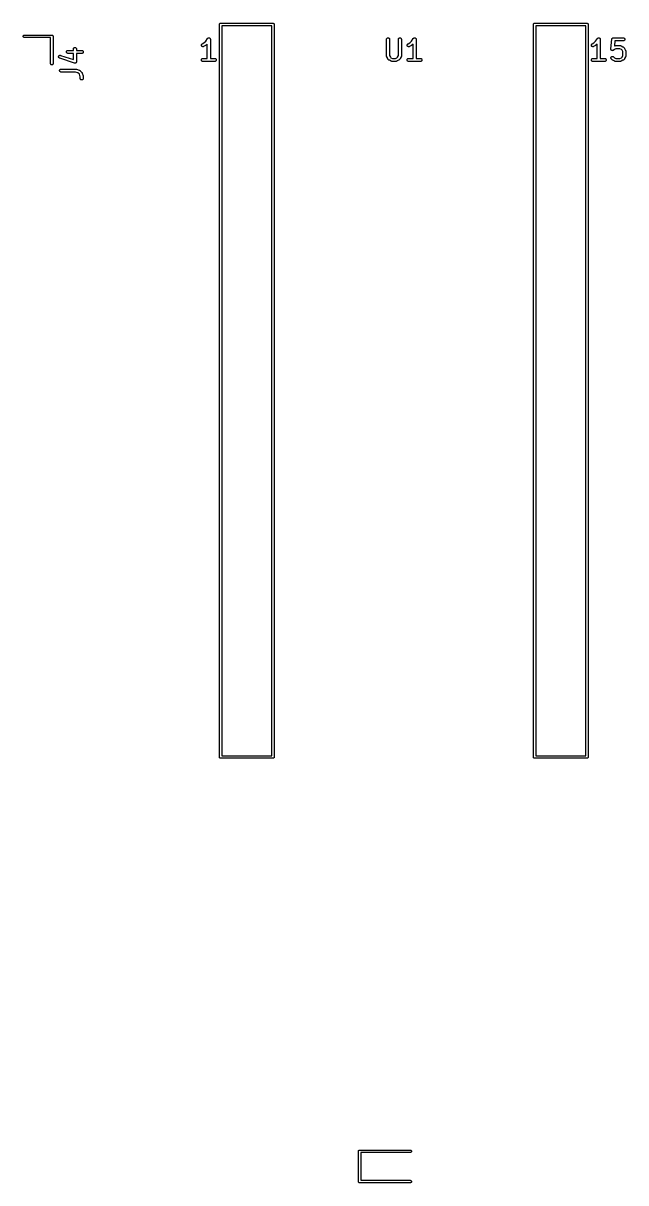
# Model space of a CAD drawing. Extents: x 38 to 147, y -94 to -35.
# Drawn here: x 117.4 to 146.7, y -91.2 to -34.9 of the extents above; entities that cross this region are included whole.
import ezdxf

# ---------------------------------------------------------------- set-up
doc = ezdxf.new("R2010")
doc.units = 0
doc.layers.add('BLACK', color=7, linetype='CONTINUOUS')

msp = doc.modelspace()

# ---------------------------------------------------------------- linework, layer by layer
at = {"layer": 'BLACK', "linetype": 'CONTINUOUS'}
for p, q in [((126.944, -34.9019), (126.95, -34.8915)), ((126.95, -34.8915), (126.957, -34.8824)), ((126.957, -34.8824), (126.967, -34.8749)), ((126.967, -34.8749), (126.977, -34.8693)), ((126.977, -34.8693), (126.988, -34.8659)), ((126.988, -34.8659), (126.997, -34.865)), ((126.997, -34.865), (127, -34.8647)), ((126.997, -34.865), (126.997, -34.865)), ((127, -34.8647), (127.003, -34.865)), ((127.003, -34.865), (129.537, -34.865)), ((129.537, -34.865), (129.54, -34.8647)), ((129.54, -34.8647), (129.543, -34.865)), ((129.543, -34.865), (129.543, -34.865)), ((129.543, -34.865), (129.552, -34.8659)), ((129.552, -34.8659), (129.563, -34.8693)), ((129.563, -34.8693), (129.573, -34.8749)), ((129.573, -34.8749), (129.583, -34.8824)), ((129.583, -34.8824), (129.59, -34.8915)), ((129.59, -34.8915), (129.596, -34.9019)), ((142.184, -34.9019), (142.19, -34.8915)), ((142.19, -34.8915), (142.197, -34.8824)), ((142.197, -34.8824), (142.207, -34.8749)), ((142.207, -34.8749), (142.217, -34.8693)), ((142.217, -34.8693), (142.228, -34.8659)), ((142.228, -34.8659), (142.237, -34.865)), ((142.237, -34.865), (142.24, -34.8647)), ((142.237, -34.865), (142.237, -34.865)), ((142.24, -34.8647), (142.243, -34.865)), ((142.243, -34.865), (144.777, -34.865)), ((144.777, -34.865), (144.78, -34.8647)), ((144.78, -34.8647), (144.783, -34.865)), ((144.783, -34.865), (144.783, -34.865)), ((144.783, -34.865), (144.792, -34.8659)), ((144.792, -34.8659), (144.803, -34.8693)), ((144.803, -34.8693), (144.813, -34.8749)), ((144.813, -34.8749), (144.823, -34.8824)), ((144.823, -34.8824), (144.83, -34.8915)), ((144.83, -34.8915), (144.836, -34.9019)), ((117.425, -35.4665), (117.432, -35.4574)), ((117.432, -35.4574), (117.442, -35.4499)), ((117.442, -35.4499), (117.452, -35.4443)), ((117.452, -35.4443), (117.463, -35.4409)), ((117.463, -35.4409), (117.472, -35.44)), ((117.472, -35.44), (118.802, -35.44)), ((118.802, -35.44), (118.805, -35.4397)), ((118.805, -35.4397), (118.808, -35.44)), ((118.808, -35.44), (118.808, -35.44)), ((118.808, -35.44), (118.817, -35.4409)), ((118.817, -35.4409), (118.828, -35.4443)), ((118.828, -35.4443), (118.838, -35.4499)), ((118.838, -35.4499), (118.848, -35.4574)), ((118.848, -35.4574), (118.855, -35.4665)), ((126.94, -34.925), (126.941, -34.9132)), ((126.94, -34.928), (126.94, -34.925)), ((126.94, -70.4821), (126.94, -34.928)), ((126.941, -34.9132), (126.944, -34.9019)), ((127.06, -34.985), (127.06, -70.425)), ((129.48, -34.985), (127.06, -34.985)), ((129.48, -70.425), (129.48, -34.985)), ((129.596, -34.9019), (129.599, -34.9132)), ((129.599, -34.9132), (129.6, -34.925)), ((129.6, -34.925), (129.6, -34.9279)), ((129.6, -34.9279), (129.6, -70.4821)), ((142.18, -34.925), (142.181, -34.9132)), ((142.18, -34.928), (142.18, -34.925)), ((142.18, -70.4821), (142.18, -34.928)), ((142.181, -34.9132), (142.184, -34.9019)), ((142.3, -34.985), (142.3, -70.425)), ((144.72, -34.985), (142.3, -34.985)), ((144.72, -70.425), (144.72, -34.985)), ((144.836, -34.9019), (144.839, -34.9132)), ((144.839, -34.9132), (144.84, -34.925)), ((144.84, -34.925), (144.84, -34.9279)), ((144.84, -34.9279), (144.84, -70.4821)), ((117.415, -35.5), (117.416, -35.4882)), ((117.416, -35.5118), (117.415, -35.5)), ((117.416, -35.4882), (117.419, -35.4769)), ((117.419, -35.5231), (117.416, -35.5118)), ((117.419, -35.4769), (117.425, -35.4665)), ((117.425, -35.5335), (117.419, -35.5231)), ((117.432, -35.5426), (117.425, -35.5335)), ((117.442, -35.5501), (117.432, -35.5426)), ((117.452, -35.5557), (117.442, -35.5501)), ((117.463, -35.5591), (117.452, -35.5557)), ((117.472, -35.56), (117.463, -35.5591)), ((118.745, -35.56), (117.472, -35.56)), ((118.745, -36.8329), (118.745, -35.56)), ((118.855, -35.4665), (118.861, -35.4769)), ((118.861, -35.4769), (118.864, -35.4882)), ((118.864, -35.4882), (118.865, -35.5)), ((118.865, -35.5), (118.865, -35.5029)), ((118.865, -35.5029), (118.865, -36.8329)), ((126.066, -35.9234), (126.07, -35.9091)), ((126.066, -35.938), (126.066, -35.9234)), ((126.068, -35.9525), (126.066, -35.938)), ((126.073, -35.9662), (126.068, -35.9525)), ((126.07, -35.9091), (126.076, -35.8958)), ((126.081, -35.9786), (126.073, -35.9662)), ((126.076, -35.8958), (126.084, -35.8839)), ((126.091, -35.9893), (126.081, -35.9786)), ((126.084, -35.8839), (126.095, -35.8738)), ((126.103, -35.9979), (126.091, -35.9893)), ((126.095, -35.8738), (126.107, -35.866)), ((126.116, -36.004), (126.103, -35.9979)), ((126.107, -35.866), (126.191, -35.8238)), ((126.13, -36.0074), (126.116, -36.004)), ((126.145, -36.008), (126.13, -36.0074)), ((126.159, -36.0057), (126.145, -36.008)), ((126.173, -36.0006), (126.159, -36.0057)), ((126.174, -36.0002), (126.173, -36.0006)), ((126.269, -35.9526), (126.174, -36.0002)), ((126.191, -35.8238), (126.273, -35.7425)), ((126.273, -35.9503), (126.269, -35.9526)), ((126.273, -35.7425), (126.364, -35.6058)), ((126.277, -35.9484), (126.273, -35.9503)), ((126.279, -35.9464), (126.277, -35.9484)), ((126.282, -35.9448), (126.279, -35.9464)), ((126.285, -35.9419), (126.282, -35.9448)), ((126.288, -35.9392), (126.285, -35.9419)), ((126.289, -35.9385), (126.288, -35.9392)), ((126.351, -35.8761), (126.289, -35.9385)), ((126.351, -36.5724), (126.351, -35.8761)), ((126.364, -35.6049), (126.369, -35.5991)), ((126.364, -35.605), (126.364, -35.6049)), ((126.364, -35.6058), (126.364, -35.605)), ((126.364, -35.605), (126.364, -35.605)), ((126.364, -35.605), (126.364, -35.605)), ((126.369, -35.5991), (126.374, -35.5938)), ((126.374, -35.5937), (126.38, -35.589)), ((126.374, -35.5938), (126.374, -35.5937)), ((126.374, -35.5938), (126.374, -35.5938)), ((126.38, -35.589), (126.385, -35.5846)), ((126.385, -35.5846), (126.392, -35.581)), ((126.385, -35.5846), (126.385, -35.5846)), ((126.385, -35.5846), (126.385, -35.5846)), ((126.392, -35.581), (126.398, -35.5778)), ((126.398, -35.5778), (126.406, -35.5757)), ((126.398, -35.5778), (126.398, -35.5778)), ((126.398, -35.5778), (126.398, -35.5778)), ((126.406, -35.5757), (126.412, -35.5737)), ((126.412, -35.5737), (126.42, -35.573)), ((126.412, -35.5737), (126.412, -35.5737)), ((126.412, -35.5737), (126.412, -35.5737)), ((126.42, -35.573), (126.427, -35.5724)), ((126.427, -35.5724), (126.427, -35.5724)), ((126.427, -35.5724), (126.434, -35.5732)), ((126.427, -35.5724), (126.427, -35.5724)), ((126.434, -35.5732), (126.441, -35.5739)), ((126.441, -35.5739), (126.441, -35.5739)), ((126.441, -35.5739), (126.442, -35.5739)), ((126.442, -35.5739), (126.449, -35.5762)), ((126.449, -35.5762), (126.455, -35.5782)), ((126.455, -35.5782), (126.455, -35.5783)), ((126.455, -35.5783), (126.455, -35.5783)), ((126.455, -35.5783), (126.462, -35.5818)), ((126.462, -35.5818), (126.468, -35.5852)), ((126.468, -35.5852), (126.468, -35.5852)), ((126.468, -35.5852), (126.468, -35.5853)), ((126.468, -35.5853), (126.474, -35.5899)), ((126.474, -35.5899), (126.48, -35.5945)), ((126.48, -35.5945), (126.48, -35.5946)), ((126.48, -35.5946), (126.48, -35.5946)), ((126.48, -35.5946), (126.484, -35.6006)), ((126.484, -35.6006), (126.489, -35.6059)), ((126.489, -35.6059), (126.489, -35.6059)), ((126.489, -35.6059), (126.489, -35.606)), ((126.489, -35.606), (126.493, -35.6129)), ((126.493, -35.6129), (126.496, -35.6188)), ((126.496, -35.6188), (126.496, -35.6189)), ((126.496, -35.6189), (126.496, -35.6189)), ((126.496, -35.6189), (126.498, -35.6261)), ((126.498, -35.6261), (126.5, -35.6328)), ((126.5, -35.6328), (126.5, -35.6329)), ((126.5, -35.6329), (126.5, -35.6329)), ((126.5, -35.6329), (126.501, -35.6402)), ((126.501, -35.6402), (126.501, -35.6474)), ((126.501, -35.6474), (126.501, -36.5724)), ((135.053, -35.6463), (135.055, -35.6318)), ((135.053, -35.6474), (135.053, -35.6463)), ((135.053, -36.4569), (135.053, -35.6474)), ((135.055, -35.6318), (135.059, -35.6178)), ((135.059, -35.6178), (135.066, -35.605)), ((135.066, -35.605), (135.076, -35.5938)), ((135.076, -35.5938), (135.087, -35.5846)), ((135.087, -35.5846), (135.1, -35.5778)), ((135.1, -35.5778), (135.114, -35.5737)), ((135.114, -35.5737), (135.129, -35.5724)), ((135.129, -35.5724), (135.143, -35.5739)), ((135.143, -35.5739), (135.157, -35.5782)), ((135.157, -35.5782), (135.17, -35.5852)), ((135.17, -35.5852), (135.181, -35.5945)), ((135.181, -35.5945), (135.191, -35.6059)), ((135.191, -35.6059), (135.197, -35.6188)), ((135.197, -35.6188), (135.202, -35.6328)), ((135.202, -35.6328), (135.203, -35.6474)), ((135.203, -35.6474), (135.203, -36.4392)), ((135.625, -35.6463), (135.626, -35.6318)), ((135.625, -35.6474), (135.625, -35.6463)), ((135.625, -36.4392), (135.625, -35.6474)), ((135.626, -35.6318), (135.631, -35.6178)), ((135.631, -35.6178), (135.638, -35.605)), ((135.638, -35.605), (135.647, -35.5938)), ((135.647, -35.5938), (135.658, -35.5846)), ((135.658, -35.5846), (135.671, -35.5778)), ((135.671, -35.5778), (135.685, -35.5737)), ((135.685, -35.5737), (135.7, -35.5724)), ((135.7, -35.5724), (135.715, -35.5739)), ((135.715, -35.5739), (135.729, -35.5782)), ((135.729, -35.5782), (135.741, -35.5852)), ((135.741, -35.5852), (135.753, -35.5945)), ((135.753, -35.5945), (135.762, -35.6059)), ((135.762, -35.6059), (135.769, -35.6188)), ((135.769, -35.6188), (135.773, -35.6328)), ((135.773, -35.6328), (135.775, -35.6474)), ((135.775, -35.6474), (135.775, -36.4569)), ((136.053, -35.938), (136.054, -35.9234)), ((136.056, -35.9525), (136.053, -35.938)), ((136.054, -35.9234), (136.057, -35.9091)), ((136.061, -35.9662), (136.056, -35.9525)), ((136.057, -35.9091), (136.063, -35.8958)), ((136.068, -35.9786), (136.061, -35.9662)), ((136.063, -35.8958), (136.072, -35.8839)), ((136.078, -35.9893), (136.068, -35.9786)), ((136.072, -35.8839), (136.082, -35.8738)), ((136.09, -35.9979), (136.078, -35.9893)), ((136.082, -35.8738), (136.095, -35.866)), ((136.104, -36.004), (136.09, -35.9979)), ((136.095, -35.866), (136.179, -35.8238)), ((136.118, -36.0074), (136.104, -36.004)), ((136.132, -36.008), (136.118, -36.0074)), ((136.147, -36.0057), (136.132, -36.008)), ((136.161, -36.0006), (136.147, -36.0057)), ((136.162, -36.0002), (136.161, -36.0006)), ((136.257, -35.9526), (136.162, -36.0002)), ((136.179, -35.8238), (136.26, -35.7425)), ((136.26, -35.9503), (136.257, -35.9526)), ((136.26, -35.7425), (136.351, -35.6058)), ((136.264, -35.9484), (136.26, -35.9503)), ((136.267, -35.9464), (136.264, -35.9484)), ((136.269, -35.9448), (136.267, -35.9464)), ((136.272, -35.9419), (136.269, -35.9448)), ((136.276, -35.9392), (136.272, -35.9419)), ((136.339, -35.8761), (136.276, -35.9385)), ((136.276, -35.9385), (136.276, -35.9392)), ((136.339, -36.5724), (136.339, -35.8761)), ((136.351, -35.6058), (136.352, -35.605)), ((136.352, -35.6049), (136.357, -35.5991)), ((136.352, -35.605), (136.352, -35.6049)), ((136.352, -35.605), (136.352, -35.605)), ((136.352, -35.605), (136.352, -35.605)), ((136.357, -35.5991), (136.361, -35.5938)), ((136.361, -35.5937), (136.367, -35.589)), ((136.361, -35.5938), (136.361, -35.5937)), ((136.361, -35.5938), (136.361, -35.5938)), ((136.367, -35.589), (136.373, -35.5846)), ((136.373, -35.5846), (136.38, -35.581)), ((136.373, -35.5846), (136.373, -35.5846)), ((136.373, -35.5846), (136.373, -35.5846)), ((136.38, -35.581), (136.386, -35.5778)), ((136.386, -35.5778), (136.393, -35.5757)), ((136.386, -35.5778), (136.386, -35.5778)), ((136.386, -35.5778), (136.386, -35.5778)), ((136.393, -35.5757), (136.4, -35.5737)), ((136.4, -35.5737), (136.407, -35.573)), ((136.4, -35.5737), (136.4, -35.5737)), ((136.4, -35.5737), (136.4, -35.5737)), ((136.407, -35.573), (136.414, -35.5724)), ((136.414, -35.5724), (136.414, -35.5724)), ((136.414, -35.5724), (136.422, -35.5732)), ((136.414, -35.5724), (136.414, -35.5724)), ((136.422, -35.5732), (136.429, -35.5739)), ((136.429, -35.5739), (136.429, -35.5739)), ((136.429, -35.5739), (136.429, -35.5739)), ((136.429, -35.5739), (136.436, -35.5762)), ((136.436, -35.5762), (136.443, -35.5782)), ((136.443, -35.5782), (136.443, -35.5783)), ((136.443, -35.5783), (136.443, -35.5783)), ((136.443, -35.5783), (136.45, -35.5818)), ((136.45, -35.5818), (136.456, -35.5852)), ((136.456, -35.5852), (136.456, -35.5852)), ((136.456, -35.5852), (136.456, -35.5853)), ((136.456, -35.5853), (136.461, -35.5899)), ((136.461, -35.5899), (136.467, -35.5945)), ((136.467, -35.5945), (136.467, -35.5946)), ((136.467, -35.5946), (136.467, -35.5946)), ((136.467, -35.5946), (136.472, -35.6006)), ((136.472, -35.6006), (136.476, -35.6059)), ((136.476, -35.6059), (136.476, -35.6059)), ((136.476, -35.6059), (136.476, -35.606)), ((136.476, -35.606), (136.48, -35.6129)), ((136.48, -35.6129), (136.483, -35.6188)), ((136.483, -35.6188), (136.483, -35.6189)), ((136.483, -35.6189), (136.483, -35.6189)), ((136.483, -35.6189), (136.485, -35.6261)), ((136.485, -35.6261), (136.487, -35.6328)), ((136.487, -35.6328), (136.487, -35.6329)), ((136.487, -35.6329), (136.487, -35.6329)), ((136.487, -35.6329), (136.488, -35.6402)), ((136.488, -35.6402), (136.489, -35.6474)), ((136.489, -35.6474), (136.489, -36.5724)), ((144.993, -35.938), (144.994, -35.9234)), ((144.996, -35.9525), (144.993, -35.938)), ((144.994, -35.9234), (144.997, -35.9091)), ((145.001, -35.9662), (144.996, -35.9525)), ((144.997, -35.9091), (145.003, -35.8958)), ((145.008, -35.9786), (145.001, -35.9662)), ((145.003, -35.8958), (145.011, -35.8839)), ((145.018, -35.9893), (145.008, -35.9786)), ((145.011, -35.8839), (145.022, -35.8738)), ((145.03, -35.9979), (145.018, -35.9893)), ((145.022, -35.8738), (145.034, -35.866)), ((145.044, -36.004), (145.03, -35.9979)), ((145.034, -35.866), (145.119, -35.8238)), ((145.058, -36.0074), (145.044, -36.004)), ((145.072, -36.008), (145.058, -36.0074)), ((145.087, -36.0057), (145.072, -36.008)), ((145.101, -36.0006), (145.087, -36.0057)), ((145.102, -36.0002), (145.101, -36.0006)), ((145.197, -35.9526), (145.102, -36.0002)), ((145.119, -35.8238), (145.2, -35.7425)), ((145.2, -35.9503), (145.197, -35.9526)), ((145.2, -35.7425), (145.291, -35.6058)), ((145.204, -35.9484), (145.2, -35.9503)), ((145.207, -35.9464), (145.204, -35.9484)), ((145.209, -35.9448), (145.207, -35.9464)), ((145.212, -35.9419), (145.209, -35.9448)), ((145.216, -35.9392), (145.212, -35.9419)), ((145.279, -35.8761), (145.216, -35.9385)), ((145.216, -35.9385), (145.216, -35.9392)), ((145.279, -36.5724), (145.279, -35.8761)), ((145.291, -35.6058), (145.292, -35.605)), ((145.292, -35.6049), (145.297, -35.5991)), ((145.292, -35.605), (145.292, -35.6049)), ((145.292, -35.605), (145.292, -35.605)), ((145.292, -35.605), (145.292, -35.605)), ((145.297, -35.5991), (145.301, -35.5938)), ((145.301, -35.5937), (145.307, -35.589)), ((145.301, -35.5938), (145.301, -35.5937)), ((145.301, -35.5938), (145.301, -35.5938)), ((145.307, -35.589), (145.313, -35.5846)), ((145.313, -35.5846), (145.32, -35.581)), ((145.313, -35.5846), (145.313, -35.5846)), ((145.313, -35.5846), (145.313, -35.5846)), ((145.32, -35.581), (145.326, -35.5778)), ((145.326, -35.5778), (145.333, -35.5757)), ((145.326, -35.5778), (145.326, -35.5778)), ((145.326, -35.5778), (145.326, -35.5778)), ((145.333, -35.5757), (145.34, -35.5737)), ((145.34, -35.5737), (145.347, -35.573)), ((145.34, -35.5737), (145.34, -35.5737)), ((145.34, -35.5737), (145.34, -35.5737)), ((145.347, -35.573), (145.354, -35.5724)), ((145.354, -35.5724), (145.354, -35.5724)), ((145.354, -35.5724), (145.362, -35.5732)), ((145.354, -35.5724), (145.354, -35.5724)), ((145.362, -35.5732), (145.369, -35.5739)), ((145.369, -35.5739), (145.369, -35.5739)), ((145.369, -35.5739), (145.369, -35.5739)), ((145.369, -35.5739), (145.376, -35.5762)), ((145.376, -35.5762), (145.383, -35.5782)), ((145.383, -35.5782), (145.383, -35.5783)), ((145.383, -35.5783), (145.383, -35.5783)), ((145.383, -35.5783), (145.389, -35.5818)), ((145.389, -35.5818), (145.396, -35.5852)), ((145.396, -35.5852), (145.396, -35.5852)), ((145.396, -35.5852), (145.396, -35.5853)), ((145.396, -35.5853), (145.401, -35.5899)), ((145.401, -35.5899), (145.407, -35.5945)), ((145.407, -35.5945), (145.407, -35.5946)), ((145.407, -35.5946), (145.407, -35.5946)), ((145.407, -35.5946), (145.412, -35.6006)), ((145.412, -35.6006), (145.416, -35.6059)), ((145.416, -35.6059), (145.416, -35.6059)), ((145.416, -35.6059), (145.416, -35.606)), ((145.416, -35.606), (145.42, -35.6129)), ((145.42, -35.6129), (145.423, -35.6188)), ((145.423, -35.6188), (145.423, -35.6189)), ((145.423, -35.6189), (145.423, -35.6189)), ((145.423, -35.6189), (145.425, -35.6261)), ((145.425, -35.6261), (145.427, -35.6328)), ((145.427, -35.6328), (145.427, -35.6329)), ((145.427, -35.6329), (145.427, -35.6329)), ((145.427, -35.6329), (145.428, -35.6402)), ((145.428, -35.6402), (145.429, -35.6474)), ((145.429, -35.6474), (145.429, -36.5724)), ((145.946, -36.1161), (145.993, -35.6399)), ((145.993, -35.6389), (145.994, -35.6356)), ((145.993, -35.6399), (145.993, -35.6389)), ((145.994, -35.6356), (145.995, -35.6323)), ((145.995, -35.6323), (145.996, -35.6285)), ((145.996, -35.6285), (145.997, -35.6246)), ((145.997, -35.6246), (145.998, -35.6215)), ((145.998, -35.6215), (145.999, -35.6183)), ((145.999, -35.6183), (146.001, -35.6148)), ((146.001, -35.6148), (146.002, -35.6111)), ((146.002, -35.6111), (146.004, -35.6084)), ((146.004, -35.6084), (146.006, -35.6054)), ((146.006, -35.6054), (146.008, -35.6024)), ((146.008, -35.6024), (146.011, -35.5991)), ((146.011, -35.5991), (146.013, -35.5967)), ((146.013, -35.5967), (146.015, -35.5942)), ((146.015, -35.5942), (146.018, -35.5916)), ((146.018, -35.5916), (146.021, -35.5888)), ((146.021, -35.5888), (146.024, -35.587)), ((146.024, -35.587), (146.026, -35.5849)), ((146.026, -35.5849), (146.03, -35.583)), ((146.03, -35.583), (146.033, -35.5808)), ((146.033, -35.5808), (146.036, -35.5796)), ((146.036, -35.5796), (146.039, -35.578)), ((146.039, -35.578), (146.043, -35.5769)), ((146.043, -35.5769), (146.047, -35.5754)), ((146.047, -35.5754), (146.05, -35.5748)), ((146.05, -35.5748), (146.053, -35.5738)), ((146.053, -35.5738), (146.057, -35.5734)), ((146.057, -35.5734), (146.061, -35.5727)), ((146.061, -35.5727), (146.065, -35.5727)), ((146.065, -35.5727), (146.068, -35.5724)), ((146.068, -35.5724), (146.544, -35.5724)), ((146.136, -35.7224), (146.111, -35.9706)), ((146.111, -35.9706), (146.13, -35.9613)), ((146.13, -35.9613), (146.131, -35.9608)), ((146.131, -35.9608), (146.133, -35.96)), ((146.133, -35.96), (146.135, -35.959)), ((146.135, -35.959), (146.14, -35.9575)), ((146.544, -35.7224), (146.136, -35.7224)), ((146.14, -35.9575), (146.144, -35.9557)), ((146.144, -35.9557), (146.147, -35.9554)), ((146.147, -35.9554), (146.149, -35.9548)), ((146.149, -35.9548), (146.154, -35.9543)), ((146.154, -35.9543), (146.159, -35.9535)), ((146.159, -35.9535), (146.161, -35.9535)), ((146.161, -35.9535), (146.163, -35.9533)), ((146.163, -35.9533), (146.401, -35.9533)), ((146.401, -35.9533), (146.402, -35.9533)), ((146.402, -35.9533), (146.405, -35.9536)), ((146.405, -35.9536), (146.407, -35.9535)), ((146.407, -35.9535), (146.412, -35.9544)), ((146.412, -35.9544), (146.417, -35.955)), ((146.417, -35.955), (146.419, -35.9556)), ((146.419, -35.9556), (146.421, -35.956)), ((146.421, -35.956), (146.426, -35.9579)), ((146.426, -35.9579), (146.431, -35.9594)), ((146.431, -35.9594), (146.433, -35.9605)), ((146.433, -35.9605), (146.435, -35.9613)), ((146.435, -35.9613), (146.53, -36.0089)), ((146.53, -36.0089), (146.531, -36.0093)), ((146.531, -36.0093), (146.535, -36.0116)), ((146.535, -36.0116), (146.538, -36.0136)), ((146.538, -36.0136), (146.541, -36.0156)), ((146.541, -36.0156), (146.543, -36.0173)), ((146.543, -36.0173), (146.546, -36.0202)), ((146.544, -35.5724), (146.545, -35.5724)), ((146.559, -35.721), (146.544, -35.7224)), ((146.545, -35.5724), (146.56, -35.574)), ((146.546, -36.0202), (146.55, -36.0229)), ((146.55, -36.0229), (146.597, -36.0705)), ((146.573, -35.7167), (146.559, -35.721)), ((146.56, -35.574), (146.574, -35.5784)), ((146.586, -35.7098), (146.573, -35.7167)), ((146.574, -35.5784), (146.587, -35.5855)), ((146.597, -35.7006), (146.586, -35.7098)), ((146.587, -35.5855), (146.598, -35.5949)), ((146.606, -35.6893), (146.597, -35.7006)), ((146.598, -35.5949), (146.607, -35.6063)), ((146.613, -35.6764), (146.606, -35.6893)), ((146.607, -35.6063), (146.614, -35.6193)), ((146.618, -35.6625), (146.613, -35.6764)), ((146.614, -35.6193), (146.618, -35.6333)), ((146.618, -35.6333), (146.619, -35.6479)), ((146.619, -35.6479), (146.618, -35.6625)), ((119.135, -36.4867), (119.139, -36.4725)), ((119.135, -36.5013), (119.135, -36.4867)), ((119.137, -36.5158), (119.135, -36.5013)), ((119.142, -36.5295), (119.137, -36.5158)), ((119.139, -36.4725), (119.145, -36.4591)), ((119.15, -36.542), (119.142, -36.5295)), ((119.145, -36.4591), (119.153, -36.4472)), ((119.16, -36.5527), (119.15, -36.542)), ((119.153, -36.4472), (119.164, -36.4372)), ((119.172, -36.5613), (119.16, -36.5527)), ((119.164, -36.4372), (119.176, -36.4295)), ((119.185, -36.5675), (119.172, -36.5613)), ((119.176, -36.4295), (119.19, -36.4243)), ((119.186, -36.5678), (119.185, -36.5675)), ((119.9, -36.8059), (119.186, -36.5678)), ((119.19, -36.4243), (119.205, -36.4218)), ((119.205, -36.4218), (119.219, -36.4223)), ((119.219, -36.4223), (119.233, -36.4255)), ((119.233, -36.4255), (119.849, -36.6307)), ((119.516, -36.258), (119.517, -36.2435)), ((119.517, -36.2726), (119.516, -36.258)), ((119.517, -36.2435), (119.522, -36.2295)), ((119.521, -36.2867), (119.517, -36.2726)), ((119.528, -36.2996), (119.521, -36.2867)), ((119.522, -36.2295), (119.529, -36.2166)), ((119.537, -36.311), (119.528, -36.2996)), ((119.529, -36.2166), (119.538, -36.2054)), ((119.548, -36.3205), (119.537, -36.311)), ((119.538, -36.2054), (119.549, -36.1961)), ((119.561, -36.3275), (119.548, -36.3205)), ((119.549, -36.1961), (119.562, -36.1892)), ((119.575, -36.3319), (119.561, -36.3275)), ((119.562, -36.1892), (119.576, -36.185)), ((119.59, -36.3336), (119.575, -36.3319)), ((119.576, -36.185), (119.591, -36.1836)), ((119.591, -36.3336), (119.59, -36.3336)), ((119.591, -36.1836), (119.849, -36.1836)), ((119.849, -36.3336), (119.591, -36.3336)), ((119.849, -36.1147), (119.851, -36.1001)), ((119.849, -36.1157), (119.849, -36.1147)), ((119.849, -36.1836), (119.849, -36.1157)), ((119.849, -36.6307), (119.849, -36.3336)), ((119.851, -36.1001), (119.855, -36.0862)), ((119.855, -36.0862), (119.862, -36.0733)), ((119.862, -36.0733), (119.872, -36.0621)), ((119.872, -36.0621), (119.883, -36.053)), ((119.883, -36.053), (119.896, -36.0462)), ((119.896, -36.0462), (119.91, -36.042)), ((119.91, -36.042), (119.925, -36.0407)), ((119.925, -36.0407), (119.939, -36.0422)), ((119.939, -36.0422), (119.953, -36.0466)), ((119.953, -36.0466), (119.966, -36.0535)), ((119.966, -36.0535), (119.977, -36.0629)), ((119.977, -36.0629), (119.987, -36.0742)), ((119.987, -36.0742), (119.993, -36.0871)), ((119.993, -36.0871), (119.998, -36.1011)), ((119.998, -36.1011), (119.999, -36.1157)), ((119.999, -36.1157), (119.999, -36.1836)), ((119.999, -36.1836), (120.257, -36.1836)), ((120.257, -36.3336), (119.999, -36.3336)), ((119.999, -36.3336), (119.999, -36.7348)), ((120.257, -36.1836), (120.258, -36.1836)), ((120.272, -36.3321), (120.257, -36.3336)), ((120.258, -36.1836), (120.273, -36.1852)), ((120.286, -36.3279), (120.272, -36.3321)), ((120.273, -36.1852), (120.287, -36.1896)), ((120.299, -36.321), (120.286, -36.3279)), ((120.287, -36.1896), (120.3, -36.1967)), ((120.31, -36.3118), (120.299, -36.321)), ((120.3, -36.1967), (120.311, -36.2061)), ((120.32, -36.3005), (120.31, -36.3118)), ((120.311, -36.2061), (120.32, -36.2175)), ((120.32, -36.2175), (120.327, -36.2305)), ((120.327, -36.2876), (120.32, -36.3005)), ((120.327, -36.2305), (120.331, -36.2445)), ((120.331, -36.2737), (120.327, -36.2876)), ((120.331, -36.2445), (120.332, -36.2591)), ((120.332, -36.2591), (120.331, -36.2737)), ((126.088, -36.5942), (126.099, -36.5849)), ((126.099, -36.5849), (126.112, -36.578)), ((126.112, -36.578), (126.126, -36.5738)), ((126.126, -36.5738), (126.141, -36.5724)), ((126.141, -36.5724), (126.351, -36.5724)), ((126.501, -36.5724), (126.712, -36.5724)), ((126.712, -36.5724), (126.713, -36.5724)), ((126.713, -36.5724), (126.728, -36.574)), ((126.728, -36.574), (126.742, -36.5784)), ((126.742, -36.5784), (126.754, -36.5855)), ((126.754, -36.5855), (126.766, -36.5949)), ((135.053, -36.4591), (135.053, -36.4569)), ((135.053, -36.4613), (135.053, -36.4591)), ((135.054, -36.4664), (135.053, -36.4613)), ((135.055, -36.4715), (135.054, -36.4664)), ((135.055, -36.4736), (135.055, -36.4715)), ((135.056, -36.4758), (135.055, -36.4736)), ((135.057, -36.4806), (135.056, -36.4758)), ((135.059, -36.4855), (135.057, -36.4806)), ((135.06, -36.4874), (135.059, -36.4855)), ((135.061, -36.4895), (135.06, -36.4874)), ((135.061, -36.4904), (135.061, -36.4895)), ((135.109, -36.5857), (135.061, -36.4904)), ((135.111, -36.5893), (135.109, -36.5857)), ((135.203, -36.4392), (135.237, -36.5077)), ((135.237, -36.5077), (135.268, -36.5381)), ((135.268, -36.5381), (135.336, -36.5724)), ((135.336, -36.5724), (135.491, -36.5724)), ((135.491, -36.5724), (135.56, -36.5381)), ((135.56, -36.5381), (135.59, -36.5077)), ((135.59, -36.5077), (135.625, -36.4392)), ((135.767, -36.4904), (135.719, -36.5857)), ((135.719, -36.5857), (135.719, -36.5866)), ((135.768, -36.4864), (135.767, -36.4884)), ((135.767, -36.4884), (135.767, -36.4904)), ((135.77, -36.4816), (135.768, -36.4864)), ((135.772, -36.4768), (135.77, -36.4816)), ((135.773, -36.4725), (135.772, -36.4746)), ((135.772, -36.4746), (135.772, -36.4768)), ((135.774, -36.4624), (135.773, -36.4674)), ((135.773, -36.4674), (135.773, -36.4725)), ((135.775, -36.458), (135.774, -36.4601)), ((135.774, -36.4601), (135.774, -36.4624)), ((135.775, -36.4569), (135.775, -36.458)), ((136.075, -36.5942), (136.087, -36.5849)), ((136.087, -36.5849), (136.1, -36.578)), ((136.1, -36.578), (136.114, -36.5738)), ((136.114, -36.5738), (136.128, -36.5724)), ((136.128, -36.5724), (136.339, -36.5724)), ((136.489, -36.5724), (136.7, -36.5724)), ((136.7, -36.5724), (136.701, -36.5724)), ((136.701, -36.5724), (136.715, -36.574)), ((136.715, -36.574), (136.729, -36.5784)), ((136.729, -36.5784), (136.742, -36.5855)), ((136.742, -36.5855), (136.753, -36.5949)), ((145.015, -36.5942), (145.026, -36.5849)), ((145.026, -36.5849), (145.039, -36.578)), ((145.039, -36.578), (145.053, -36.5738)), ((145.053, -36.5738), (145.068, -36.5724)), ((145.068, -36.5724), (145.279, -36.5724)), ((145.429, -36.5724), (145.639, -36.5724)), ((145.639, -36.5724), (145.64, -36.5724)), ((145.64, -36.5724), (145.655, -36.574)), ((145.655, -36.574), (145.669, -36.5784)), ((145.669, -36.5784), (145.682, -36.5855)), ((145.682, -36.5855), (145.693, -36.5949)), ((145.945, -36.1233), (145.946, -36.1197)), ((145.946, -36.127), (145.945, -36.1233)), ((145.945, -36.5514), (145.947, -36.5368)), ((145.947, -36.5659), (145.945, -36.5514)), ((145.946, -36.1197), (145.946, -36.1161)), ((145.946, -36.1307), (145.946, -36.127)), ((145.946, -36.1343), (145.946, -36.1307)), ((145.947, -36.1379), (145.946, -36.1343)), ((145.948, -36.1415), (145.947, -36.1379)), ((145.947, -36.5368), (145.951, -36.5228)), ((145.951, -36.58), (145.947, -36.5659)), ((145.949, -36.1451), (145.948, -36.1415)), ((145.95, -36.1484), (145.949, -36.1451)), ((145.951, -36.1519), (145.95, -36.1484)), ((145.953, -36.1552), (145.951, -36.1519)), ((145.951, -36.5228), (145.958, -36.51)), ((145.957, -36.593), (145.951, -36.58)), ((145.954, -36.1587), (145.953, -36.1552)), ((145.956, -36.1617), (145.954, -36.1587)), ((145.958, -36.1649), (145.956, -36.1617)), ((145.96, -36.1678), (145.958, -36.1649)), ((145.958, -36.51), (145.968, -36.4987)), ((145.962, -36.1709), (145.96, -36.1678)), ((145.965, -36.1734), (145.962, -36.1709)), ((145.967, -36.1762), (145.965, -36.1734)), ((145.97, -36.1786), (145.967, -36.1762)), ((145.968, -36.4987), (145.979, -36.4895)), ((145.972, -36.1813), (145.97, -36.1786)), ((145.975, -36.1833), (145.972, -36.1813)), ((145.978, -36.1856), (145.975, -36.1833)), ((145.981, -36.1874), (145.978, -36.1856)), ((145.979, -36.4895), (145.992, -36.4827)), ((145.985, -36.1895), (145.981, -36.1874)), ((145.988, -36.1909), (145.985, -36.1895)), ((145.991, -36.1926), (145.988, -36.1909)), ((145.995, -36.1937), (145.991, -36.1926)), ((145.992, -36.4827), (146.006, -36.4785)), ((145.998, -36.1952), (145.995, -36.1937)), ((146.002, -36.1959), (145.998, -36.1952)), ((146.005, -36.197), (146.002, -36.1959)), ((146.009, -36.1974), (146.005, -36.197)), ((146.006, -36.4785), (146.021, -36.4771)), ((146.012, -36.1981), (146.009, -36.1974)), ((146.016, -36.1982), (146.012, -36.1981)), ((146.02, -36.1986), (146.016, -36.1982)), ((146.023, -36.1982), (146.02, -36.1986)), ((146.021, -36.4771), (146.035, -36.4786)), ((146.027, -36.1983), (146.023, -36.1982)), ((146.031, -36.1976), (146.027, -36.1983)), ((146.034, -36.1973), (146.031, -36.1976)), ((146.038, -36.1962), (146.034, -36.1973)), ((146.035, -36.4786), (146.049, -36.4829)), ((146.041, -36.1956), (146.038, -36.1962)), ((146.045, -36.1942), (146.041, -36.1956)), ((146.048, -36.1932), (146.045, -36.1942)), ((146.052, -36.1915), (146.048, -36.1932)), ((146.049, -36.4829), (146.062, -36.4898)), ((146.055, -36.1901), (146.052, -36.1915)), ((146.058, -36.1881), (146.055, -36.1901)), ((146.061, -36.1865), (146.058, -36.1881)), ((146.064, -36.1841), (146.061, -36.1865)), ((146.062, -36.4898), (146.073, -36.4991)), ((146.067, -36.1821), (146.064, -36.1841)), ((146.07, -36.1796), (146.067, -36.1821)), ((146.073, -36.1773), (146.07, -36.1796)), ((146.112, -36.1376), (146.073, -36.1766)), ((146.073, -36.1766), (146.073, -36.1773)), ((146.073, -36.4991), (146.112, -36.5381)), ((146.181, -36.1033), (146.112, -36.1376)), ((146.112, -36.5381), (146.181, -36.5724)), ((146.384, -36.1033), (146.181, -36.1033)), ((146.181, -36.5724), (146.384, -36.5724)), ((146.452, -36.1376), (146.384, -36.1033)), ((146.384, -36.5724), (146.452, -36.5381)), ((146.483, -36.168), (146.452, -36.1376)), ((146.452, -36.5381), (146.483, -36.5077)), ((146.517, -36.2365), (146.483, -36.168)), ((146.483, -36.5077), (146.517, -36.4392)), ((146.517, -36.4392), (146.517, -36.2365)), ((146.597, -36.0705), (146.598, -36.0713)), ((146.598, -36.0713), (146.601, -36.0746)), ((146.601, -36.0746), (146.603, -36.0776)), ((146.603, -36.0776), (146.605, -36.0803)), ((146.605, -36.0803), (146.607, -36.0827)), ((146.607, -36.0827), (146.609, -36.0865)), ((146.609, -36.0865), (146.611, -36.09)), ((146.611, -36.09), (146.659, -36.1853)), ((146.659, -36.4904), (146.611, -36.5857)), ((146.611, -36.5857), (146.611, -36.5866)), ((146.659, -36.1853), (146.659, -36.1862)), ((146.659, -36.1862), (146.66, -36.1883)), ((146.66, -36.4884), (146.659, -36.4904)), ((146.66, -36.1883), (146.661, -36.1902)), ((146.661, -36.4864), (146.66, -36.4884)), ((146.661, -36.1902), (146.663, -36.1951)), ((146.662, -36.4816), (146.661, -36.4864)), ((146.664, -36.4768), (146.662, -36.4816)), ((146.663, -36.1951), (146.664, -36.1999)), ((146.664, -36.1999), (146.665, -36.2021)), ((146.665, -36.4725), (146.664, -36.4746)), ((146.664, -36.4746), (146.664, -36.4768)), ((146.665, -36.2021), (146.665, -36.2042)), ((146.665, -36.2042), (146.666, -36.2093)), ((146.666, -36.4674), (146.665, -36.4725)), ((146.666, -36.2093), (146.667, -36.2144)), ((146.667, -36.4624), (146.666, -36.4674)), ((146.667, -36.2144), (146.667, -36.2166)), ((146.667, -36.2166), (146.667, -36.2188)), ((146.667, -36.2188), (146.667, -36.4569)), ((146.667, -36.4569), (146.667, -36.458)), ((146.667, -36.458), (146.667, -36.4601)), ((146.667, -36.4601), (146.667, -36.4624)), ((118.746, -36.8418), (118.745, -36.8329)), ((118.749, -36.8531), (118.746, -36.8418)), ((118.755, -36.8635), (118.749, -36.8531)), ((118.762, -36.8726), (118.755, -36.8635)), ((118.772, -36.8801), (118.762, -36.8726)), ((118.782, -36.8857), (118.772, -36.8801)), ((118.793, -36.8891), (118.782, -36.8857)), ((118.805, -36.8903), (118.793, -36.8891)), ((118.817, -36.8891), (118.805, -36.8903)), ((118.828, -36.8857), (118.817, -36.8891)), ((118.838, -36.8801), (118.828, -36.8857)), ((118.848, -36.8726), (118.838, -36.8801)), ((118.855, -36.8635), (118.848, -36.8726)), ((118.861, -36.8531), (118.855, -36.8635)), ((118.864, -36.8418), (118.861, -36.8531)), ((118.865, -36.8329), (118.864, -36.8418)), ((119.182, -37.1628), (119.184, -37.1483)), ((119.184, -37.1483), (119.188, -37.1343)), ((119.188, -37.1343), (119.195, -37.1214)), ((119.195, -37.1214), (119.205, -37.1101)), ((119.205, -37.1101), (119.216, -37.1009)), ((119.216, -37.1009), (119.229, -37.094)), ((119.229, -37.094), (119.243, -37.0898)), ((119.243, -37.0898), (119.257, -37.0883)), ((119.257, -37.0883), (119.972, -37.0883)), ((119.905, -36.8069), (119.9, -36.8059)), ((119.909, -36.8082), (119.905, -36.8069)), ((119.912, -36.8085), (119.909, -36.8082)), ((119.915, -36.8092), (119.912, -36.8085)), ((119.919, -36.8093), (119.915, -36.8092)), ((119.924, -36.8098), (119.919, -36.8093)), ((119.926, -36.8095), (119.924, -36.8098)), ((119.929, -36.8096), (119.926, -36.8095)), ((119.934, -36.8088), (119.929, -36.8096)), ((119.938, -36.8084), (119.934, -36.8088)), ((119.941, -36.8076), (119.938, -36.8084)), ((119.944, -36.8071), (119.941, -36.8076)), ((119.948, -36.8056), (119.944, -36.8071)), ((119.952, -36.8043), (119.948, -36.8056)), ((119.955, -36.803), (119.952, -36.8043)), ((119.957, -36.802), (119.955, -36.803)), ((119.961, -36.7996), (119.957, -36.802)), ((119.965, -36.7975), (119.961, -36.7996)), ((119.967, -36.7957), (119.965, -36.7975)), ((119.97, -36.7942), (119.967, -36.7957)), ((119.973, -36.7911), (119.97, -36.7942)), ((119.972, -37.0883), (119.973, -37.0883)), ((119.977, -36.7883), (119.973, -36.7911)), ((119.973, -37.0883), (119.977, -37.0888)), ((119.978, -36.7862), (119.977, -36.7883)), ((119.977, -37.0888), (119.981, -37.0889)), ((119.98, -36.7842), (119.978, -36.7862)), ((119.983, -36.7806), (119.98, -36.7842)), ((119.981, -37.0889), (119.984, -37.0896)), ((119.986, -36.7771), (119.983, -36.7806)), ((119.984, -37.0896), (119.987, -37.09)), ((119.987, -36.7746), (119.986, -36.7771)), ((119.989, -36.7723), (119.987, -36.7746)), ((119.987, -37.09), (119.991, -37.0912)), ((119.991, -36.7682), (119.989, -36.7723)), ((119.993, -36.7643), (119.991, -36.7682)), ((119.991, -37.0912), (119.995, -37.0922)), ((119.994, -36.7616), (119.993, -36.7643)), ((119.995, -36.759), (119.994, -36.7616)), ((119.996, -36.7546), (119.995, -36.759)), ((119.995, -37.0922), (120.138, -37.1398)), ((119.997, -36.7504), (119.996, -36.7546)), ((119.998, -36.7475), (119.997, -36.7504)), ((119.999, -36.7403), (119.998, -36.7447)), ((119.998, -36.7447), (119.998, -36.7475)), ((119.999, -36.7348), (119.999, -36.7358)), ((119.999, -36.7358), (119.999, -36.7403)), ((120.138, -37.1398), (120.139, -37.1401)), ((120.139, -37.1401), (120.141, -37.1411)), ((120.141, -37.1411), (120.143, -37.1417)), ((120.143, -37.1417), (120.148, -37.1441)), ((120.148, -37.1441), (120.153, -37.1463)), ((120.153, -37.1463), (120.154, -37.1476)), ((120.154, -37.1476), (120.156, -37.1486)), ((120.156, -37.1486), (120.16, -37.1519)), ((126.066, -36.6469), (126.067, -36.6323)), ((126.067, -36.6614), (126.066, -36.6469)), ((126.067, -36.6323), (126.071, -36.6183)), ((126.071, -36.6755), (126.067, -36.6614)), ((126.071, -36.6183), (126.078, -36.6054)), ((126.078, -36.6884), (126.071, -36.6755)), ((126.078, -36.6054), (126.088, -36.5942)), ((126.087, -36.6999), (126.078, -36.6884)), ((126.098, -36.7093), (126.087, -36.6999)), ((126.111, -36.7163), (126.098, -36.7093)), ((126.125, -36.7207), (126.111, -36.7163)), ((126.14, -36.7224), (126.125, -36.7207)), ((126.141, -36.7224), (126.14, -36.7224)), ((126.712, -36.7224), (126.141, -36.7224)), ((126.727, -36.721), (126.712, -36.7224)), ((126.741, -36.7167), (126.727, -36.721)), ((126.754, -36.7098), (126.741, -36.7167)), ((126.765, -36.7006), (126.754, -36.7098)), ((126.774, -36.6893), (126.765, -36.7006)), ((126.766, -36.5949), (126.775, -36.6063)), ((126.781, -36.6764), (126.774, -36.6893)), ((126.775, -36.6063), (126.782, -36.6193)), ((126.785, -36.6625), (126.781, -36.6764)), ((126.782, -36.6193), (126.786, -36.6333)), ((126.787, -36.6479), (126.785, -36.6625)), ((126.786, -36.6333), (126.787, -36.6479)), ((135.113, -36.593), (135.111, -36.5893)), ((135.115, -36.5954), (135.113, -36.593)), ((135.116, -36.5981), (135.115, -36.5954)), ((135.119, -36.6011), (135.116, -36.5981)), ((135.122, -36.6044), (135.119, -36.6011)), ((135.123, -36.6052), (135.122, -36.6044)), ((135.17, -36.6528), (135.123, -36.6052)), ((135.174, -36.6555), (135.17, -36.6528)), ((135.177, -36.6584), (135.174, -36.6555)), ((135.179, -36.6601), (135.177, -36.6584)), ((135.182, -36.6621), (135.179, -36.6601)), ((135.185, -36.6641), (135.182, -36.6621)), ((135.189, -36.6664), (135.185, -36.6641)), ((135.19, -36.6668), (135.189, -36.6664)), ((135.285, -36.7145), (135.19, -36.6668)), ((135.287, -36.7153), (135.285, -36.7145)), ((135.289, -36.7163), (135.287, -36.7153)), ((135.294, -36.7179), (135.289, -36.7163)), ((135.299, -36.7197), (135.294, -36.7179)), ((135.301, -36.7201), (135.299, -36.7197)), ((135.303, -36.7207), (135.301, -36.7201)), ((135.308, -36.7213), (135.303, -36.7207)), ((135.313, -36.7222), (135.308, -36.7213)), ((135.315, -36.7221), (135.313, -36.7222)), ((135.318, -36.7224), (135.315, -36.7221)), ((135.319, -36.7224), (135.318, -36.7224)), ((135.509, -36.7224), (135.319, -36.7224)), ((135.511, -36.7222), (135.509, -36.7224)), ((135.513, -36.7223), (135.511, -36.7222)), ((135.519, -36.7215), (135.513, -36.7223)), ((135.524, -36.721), (135.519, -36.7215)), ((135.526, -36.7203), (135.524, -36.721)), ((135.528, -36.72), (135.526, -36.7203)), ((135.533, -36.7182), (135.528, -36.72)), ((135.538, -36.7167), (135.533, -36.7182)), ((135.54, -36.7157), (135.538, -36.7167)), ((135.542, -36.7149), (135.54, -36.7157)), ((135.543, -36.7145), (135.542, -36.7149)), ((135.638, -36.6668), (135.543, -36.7145)), ((135.641, -36.6646), (135.638, -36.6668)), ((135.645, -36.6627), (135.641, -36.6646)), ((135.648, -36.6607), (135.645, -36.6627)), ((135.65, -36.6591), (135.648, -36.6607)), ((135.653, -36.6562), (135.65, -36.6591)), ((135.657, -36.6535), (135.653, -36.6562)), ((135.705, -36.6052), (135.657, -36.6528)), ((135.657, -36.6528), (135.657, -36.6535)), ((135.708, -36.6019), (135.705, -36.6052)), ((135.711, -36.5989), (135.708, -36.6019)), ((135.712, -36.5963), (135.711, -36.5989)), ((135.714, -36.5939), (135.712, -36.5963)), ((135.716, -36.5902), (135.714, -36.5939)), ((135.719, -36.5866), (135.716, -36.5902)), ((136.053, -36.6469), (136.055, -36.6323)), ((136.054, -36.6614), (136.053, -36.6469)), ((136.059, -36.6755), (136.054, -36.6614)), ((136.055, -36.6323), (136.059, -36.6183)), ((136.059, -36.6183), (136.066, -36.6054)), ((136.065, -36.6884), (136.059, -36.6755)), ((136.075, -36.6999), (136.065, -36.6884)), ((136.066, -36.6054), (136.075, -36.5942)), ((136.086, -36.7093), (136.075, -36.6999)), ((136.099, -36.7163), (136.086, -36.7093)), ((136.113, -36.7207), (136.099, -36.7163)), ((136.127, -36.7224), (136.113, -36.7207)), ((136.128, -36.7224), (136.127, -36.7224)), ((136.7, -36.7224), (136.128, -36.7224)), ((136.714, -36.721), (136.7, -36.7224)), ((136.728, -36.7167), (136.714, -36.721)), ((136.741, -36.7098), (136.728, -36.7167)), ((136.752, -36.7006), (136.741, -36.7098)), ((136.762, -36.6893), (136.752, -36.7006)), ((136.753, -36.5949), (136.762, -36.6063)), ((136.762, -36.6063), (136.769, -36.6193)), ((136.769, -36.6764), (136.762, -36.6893)), ((136.769, -36.6193), (136.773, -36.6333)), ((136.773, -36.6625), (136.769, -36.6764)), ((136.773, -36.6333), (136.775, -36.6479)), ((136.775, -36.6479), (136.773, -36.6625)), ((144.993, -36.6469), (144.995, -36.6323)), ((144.994, -36.6614), (144.993, -36.6469)), ((144.998, -36.6755), (144.994, -36.6614)), ((144.995, -36.6323), (144.999, -36.6183)), ((145.005, -36.6884), (144.998, -36.6755)), ((144.999, -36.6183), (145.006, -36.6054)), ((145.014, -36.6999), (145.005, -36.6884)), ((145.006, -36.6054), (145.015, -36.5942)), ((145.026, -36.7093), (145.014, -36.6999)), ((145.038, -36.7163), (145.026, -36.7093)), ((145.052, -36.7207), (145.038, -36.7163)), ((145.067, -36.7224), (145.052, -36.7207)), ((145.068, -36.7224), (145.067, -36.7224)), ((145.639, -36.7224), (145.068, -36.7224)), ((145.654, -36.721), (145.639, -36.7224)), ((145.668, -36.7167), (145.654, -36.721)), ((145.681, -36.7098), (145.668, -36.7167)), ((145.692, -36.7006), (145.681, -36.7098)), ((145.702, -36.6893), (145.692, -36.7006)), ((145.693, -36.5949), (145.702, -36.6063)), ((145.702, -36.6063), (145.709, -36.6193)), ((145.709, -36.6764), (145.702, -36.6893)), ((145.709, -36.6193), (145.713, -36.6333)), ((145.713, -36.6625), (145.709, -36.6764)), ((145.713, -36.6333), (145.714, -36.6479)), ((145.714, -36.6479), (145.713, -36.6625)), ((145.967, -36.6044), (145.957, -36.593)), ((145.967, -36.6052), (145.967, -36.6044)), ((146.015, -36.6528), (145.967, -36.6052)), ((146.018, -36.6555), (146.015, -36.6528)), ((146.021, -36.6584), (146.018, -36.6555)), ((146.024, -36.6601), (146.021, -36.6584)), ((146.026, -36.6621), (146.024, -36.6601)), ((146.03, -36.6641), (146.026, -36.6621)), ((146.034, -36.6664), (146.03, -36.6641)), ((146.034, -36.6668), (146.034, -36.6664)), ((146.13, -36.7145), (146.034, -36.6668)), ((146.132, -36.7153), (146.13, -36.7145)), ((146.134, -36.7163), (146.132, -36.7153)), ((146.139, -36.7179), (146.134, -36.7163)), ((146.143, -36.7197), (146.139, -36.7179)), ((146.146, -36.7201), (146.143, -36.7197)), ((146.148, -36.7207), (146.146, -36.7201)), ((146.153, -36.7213), (146.148, -36.7207)), ((146.158, -36.7222), (146.153, -36.7213)), ((146.16, -36.7221), (146.158, -36.7222)), ((146.162, -36.7224), (146.16, -36.7221)), ((146.163, -36.7224), (146.162, -36.7224)), ((146.401, -36.7224), (146.163, -36.7224)), ((146.404, -36.7222), (146.401, -36.7224)), ((146.406, -36.7223), (146.404, -36.7222)), ((146.411, -36.7215), (146.406, -36.7223)), ((146.416, -36.721), (146.411, -36.7215)), ((146.418, -36.7203), (146.416, -36.721)), ((146.42, -36.72), (146.418, -36.7203)), ((146.425, -36.7182), (146.42, -36.72)), ((146.43, -36.7167), (146.425, -36.7182)), ((146.432, -36.7157), (146.43, -36.7167)), ((146.434, -36.7149), (146.432, -36.7157)), ((146.435, -36.7145), (146.434, -36.7149)), ((146.53, -36.6668), (146.435, -36.7145)), ((146.534, -36.6646), (146.53, -36.6668)), ((146.537, -36.6627), (146.534, -36.6646)), ((146.54, -36.6607), (146.537, -36.6627)), ((146.542, -36.6591), (146.54, -36.6607)), ((146.546, -36.6562), (146.542, -36.6591)), ((146.549, -36.6535), (146.546, -36.6562)), ((146.55, -36.6528), (146.549, -36.6535)), ((146.597, -36.6052), (146.55, -36.6528)), ((146.6, -36.6019), (146.597, -36.6052)), ((146.603, -36.5989), (146.6, -36.6019)), ((146.605, -36.5963), (146.603, -36.5989)), ((146.606, -36.5939), (146.605, -36.5963)), ((146.608, -36.5902), (146.606, -36.5939)), ((146.611, -36.5866), (146.608, -36.5902)), ((119.184, -37.1774), (119.182, -37.1628)), ((119.188, -37.1914), (119.184, -37.1774)), ((119.195, -37.2044), (119.188, -37.1914)), ((119.204, -37.2158), (119.195, -37.2044)), ((119.215, -37.2252), (119.204, -37.2158)), ((119.228, -37.2323), (119.215, -37.2252)), ((119.242, -37.2367), (119.228, -37.2323)), ((119.256, -37.2383), (119.242, -37.2367)), ((119.257, -37.2383), (119.256, -37.2383)), ((119.959, -37.2383), (119.257, -37.2383)), ((120.074, -37.2765), (119.959, -37.2383)), ((120.144, -37.3467), (120.074, -37.2765)), ((120.182, -37.4612), (120.144, -37.3467)), ((120.16, -37.1519), (120.164, -37.1549)), ((120.164, -37.1549), (120.166, -37.1565)), ((120.166, -37.1565), (120.168, -37.1579)), ((120.168, -37.1579), (120.263, -37.2532)), ((120.182, -37.5443), (120.182, -37.4612)), ((120.184, -37.5589), (120.182, -37.5443)), ((120.188, -37.5729), (120.184, -37.5589)), ((120.195, -37.5858), (120.188, -37.5729)), ((120.204, -37.5971), (120.195, -37.5858)), ((120.215, -37.6065), (120.204, -37.5971)), ((120.228, -37.6134), (120.215, -37.6065)), ((120.242, -37.6178), (120.228, -37.6134)), ((120.257, -37.6193), (120.242, -37.6178)), ((120.271, -37.618), (120.257, -37.6193)), ((120.263, -37.2532), (120.264, -37.2539)), ((120.264, -37.2539), (120.265, -37.2556)), ((120.265, -37.2556), (120.267, -37.2571)), ((120.267, -37.2571), (120.269, -37.2613)), ((120.269, -37.2613), (120.273, -37.2653)), ((120.285, -37.6138), (120.271, -37.618)), ((120.273, -37.2653), (120.274, -37.2673)), ((120.274, -37.2673), (120.275, -37.2691)), ((120.275, -37.2691), (120.277, -37.2738)), ((120.277, -37.2738), (120.279, -37.2783)), ((120.279, -37.2783), (120.28, -37.2805)), ((120.28, -37.2805), (120.281, -37.2825)), ((120.281, -37.2825), (120.329, -37.4253)), ((120.298, -37.607), (120.285, -37.6138)), ((120.31, -37.5979), (120.298, -37.607)), ((120.319, -37.5867), (120.31, -37.5979)), ((120.326, -37.5738), (120.319, -37.5867)), ((120.331, -37.5599), (120.326, -37.5738)), ((120.329, -37.4253), (120.329, -37.4263)), ((120.329, -37.4263), (120.33, -37.4304)), ((120.33, -37.4304), (120.331, -37.4345)), ((120.331, -37.4345), (120.331, -37.4376)), ((120.331, -37.4376), (120.332, -37.4406)), ((120.332, -37.5453), (120.331, -37.5599)), ((120.332, -37.4406), (120.332, -37.4448)), ((120.332, -37.4448), (120.332, -37.449)), ((120.332, -37.449), (120.332, -37.5443)), ((120.332, -37.5443), (120.332, -37.5453)), ((126.94, -70.485), (126.94, -70.4821)), ((126.941, -70.4968), (126.94, -70.485)), ((126.944, -70.5081), (126.941, -70.4968)), ((126.946, -70.512), (126.944, -70.5081)), ((126.95, -70.5185), (126.946, -70.512)), ((126.957, -70.5276), (126.95, -70.5185)), ((126.967, -70.5351), (126.957, -70.5276)), ((126.977, -70.5407), (126.967, -70.5351)), ((126.988, -70.5441), (126.977, -70.5407)), ((127, -70.5453), (126.988, -70.5441)), ((127.003, -70.545), (127, -70.5453)), ((129.537, -70.545), (127.003, -70.545)), ((127.06, -70.425), (129.48, -70.425)), ((129.54, -70.5453), (129.537, -70.545)), ((129.552, -70.5441), (129.54, -70.5453)), ((129.563, -70.5407), (129.552, -70.5441)), ((129.573, -70.5351), (129.563, -70.5407)), ((129.583, -70.5276), (129.573, -70.5351)), ((129.59, -70.5185), (129.583, -70.5276)), ((129.596, -70.5081), (129.59, -70.5185)), ((129.599, -70.4968), (129.596, -70.5081)), ((129.6, -70.4879), (129.599, -70.4968)), ((129.6, -70.4821), (129.6, -70.485)), ((129.6, -70.485), (129.6, -70.4879)), ((129.6, -70.4879), (129.6, -70.4879)), ((142.18, -70.485), (142.18, -70.4821)), ((142.181, -70.4968), (142.18, -70.485)), ((142.184, -70.5081), (142.181, -70.4968)), ((142.186, -70.512), (142.184, -70.5081)), ((142.19, -70.5185), (142.186, -70.512)), ((142.197, -70.5276), (142.19, -70.5185)), ((142.207, -70.5351), (142.197, -70.5276)), ((142.217, -70.5407), (142.207, -70.5351)), ((142.228, -70.5441), (142.217, -70.5407)), ((142.24, -70.5453), (142.228, -70.5441)), ((142.243, -70.545), (142.24, -70.5453)), ((144.777, -70.545), (142.243, -70.545)), ((142.3, -70.425), (144.72, -70.425)), ((144.78, -70.5453), (144.777, -70.545)), ((144.792, -70.5441), (144.78, -70.5453)), ((144.803, -70.5407), (144.792, -70.5441)), ((144.813, -70.5351), (144.803, -70.5407)), ((144.823, -70.5276), (144.813, -70.5351)), ((144.83, -70.5185), (144.823, -70.5276)), ((144.836, -70.5081), (144.83, -70.5185)), ((144.839, -70.4968), (144.836, -70.5081)), ((144.84, -70.4879), (144.839, -70.4968)), ((144.84, -70.4821), (144.84, -70.485)), ((144.84, -70.485), (144.84, -70.4879)), ((144.84, -70.4879), (144.84, -70.4879)), ((133.686, -89.6211), (133.687, -89.6094)), ((133.686, -89.6241), (133.686, -89.6211)), ((133.686, -91.0882), (133.686, -89.6241)), ((133.687, -89.6094), (133.69, -89.598)), ((133.69, -89.598), (133.696, -89.5876)), ((133.696, -89.5876), (133.703, -89.5785)), ((133.703, -89.5785), (133.712, -89.571)), ((133.712, -89.571), (133.723, -89.5654)), ((133.723, -89.5654), (133.734, -89.562)), ((133.734, -89.562), (133.743, -89.5611)), ((133.743, -89.5611), (133.746, -89.5608)), ((133.746, -89.5608), (133.749, -89.5611)), ((133.749, -89.5611), (136.209, -89.5611)), ((136.209, -89.6811), (133.806, -89.6811)), ((133.806, -89.6811), (133.806, -91.0311)), ((136.209, -89.5611), (136.218, -89.562)), ((136.218, -89.6802), (136.209, -89.6811)), ((136.218, -89.562), (136.229, -89.5654)), ((136.229, -89.6768), (136.218, -89.6802)), ((136.229, -89.5654), (136.239, -89.571)), ((136.239, -89.6712), (136.229, -89.6768)), ((136.239, -89.571), (136.249, -89.5785)), ((136.249, -89.6637), (136.239, -89.6712)), ((136.249, -89.5785), (136.256, -89.5876)), ((136.256, -89.6546), (136.249, -89.6637)), ((136.256, -89.5876), (136.262, -89.598)), ((136.262, -89.6442), (136.256, -89.6546)), ((136.262, -89.598), (136.265, -89.6094)), ((136.265, -89.6329), (136.262, -89.6442)), ((136.265, -89.6094), (136.266, -89.6211)), ((136.266, -89.6211), (136.265, -89.6329)), ((133.686, -91.0911), (133.686, -91.0882)), ((133.687, -91.1029), (133.686, -91.0911)), ((133.69, -91.1142), (133.687, -91.1029)), ((133.696, -91.1246), (133.69, -91.1142)), ((133.703, -91.1337), (133.696, -91.1246)), ((133.712, -91.1412), (133.703, -91.1337)), ((133.723, -91.1468), (133.712, -91.1412)), ((133.734, -91.1502), (133.723, -91.1468)), ((133.743, -91.1511), (133.734, -91.1502)), ((133.746, -91.1514), (133.743, -91.1511)), ((133.743, -91.1511), (133.743, -91.1511)), ((133.749, -91.1511), (133.746, -91.1514)), ((136.209, -91.1511), (133.749, -91.1511)), ((133.806, -91.0311), (136.209, -91.0311)), ((136.209, -91.0311), (136.218, -91.032)), ((136.218, -91.1502), (136.209, -91.1511)), ((136.218, -91.032), (136.229, -91.0354)), ((136.229, -91.1468), (136.218, -91.1502)), ((136.229, -91.0354), (136.239, -91.041)), ((136.239, -91.1412), (136.229, -91.1468)), ((136.239, -91.041), (136.249, -91.0485)), ((136.249, -91.1337), (136.239, -91.1412)), ((136.249, -91.0485), (136.256, -91.0576)), ((136.256, -91.1246), (136.249, -91.1337)), ((136.256, -91.0576), (136.262, -91.068)), ((136.262, -91.1142), (136.256, -91.1246)), ((136.262, -91.068), (136.265, -91.0794)), ((136.265, -91.1029), (136.262, -91.1142)), ((136.265, -91.0794), (136.266, -91.0911)), ((136.266, -91.0911), (136.265, -91.1029))]:
    msp.add_line(p, q, dxfattribs=at)

doc.saveas('drawing.dxf')
